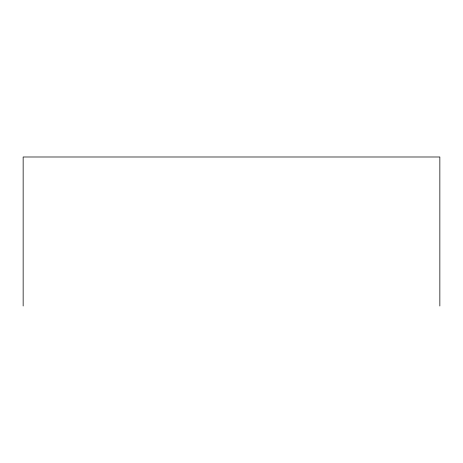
<?xml version="1.0" encoding="UTF-8"?>
<svg xmlns="http://www.w3.org/2000/svg" width="463" height="463" viewBox="0 0 463 463"><rect width="100%" height="100%" fill="white"/><g stroke="black" fill="none" stroke-linecap="round" stroke-linejoin="round"><path stroke-width="0.69" d="M439.85 306.008L439.85 156.992L23.15 156.992L23.15 306.008"/></g></svg>
